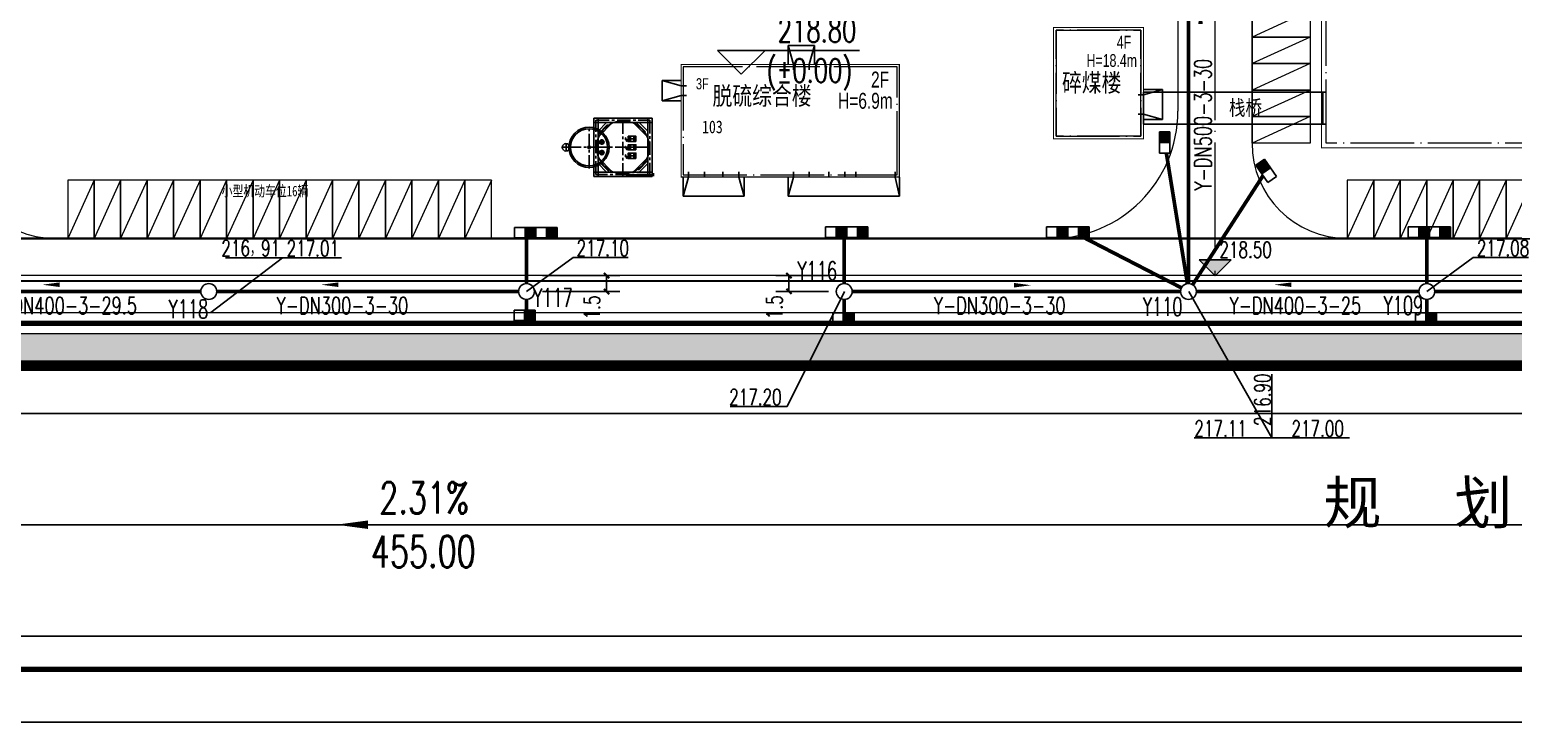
# Model space of a CAD drawing. Header units: metres. Extents: x 497246 to 997717, y 2998582 to 5998198.
# Drawn here: x 500289.7 to 500429.8, y 2998867.7 to 2998933 of the extents above; entities that cross this region are included whole.
import ezdxf
from ezdxf.enums import TextEntityAlignment as Align

# ---------------------------------------------------------------- set-up
doc = ezdxf.new("R2010")
doc.units = ezdxf.units.M
doc.header["$LTSCALE"] = 1000
for name, pattern in [('ACAD_ISO05W100', [34, 24, -3, 0.5, -3, 0.5, -3]), ('CENTER', [2, 1.25, -0.25, 0.25, -0.25]), ('DASH', [0.35, 0.25, -0.1]), ('DASHDOT', [1, 0.5, -0.25, 0, -0.25]), ('DASHED', [19.05, 12.7, -6.35]), ('DOTE', [2.42, 2, -0.2, 0.02, -0.2]), ('PHANTOM2', [31.75, 15.875, -3.175, 3.175, -3.175, 3.175, -3.175])]:
    doc.linetypes.add(name, pattern=pattern)
doc.layers.get('0').update_dxf_attribs({"linetype": 'CONTINUOUS'})
doc.layers.get('Defpoints').update_dxf_attribs({"linetype": 'CONTINUOUS'})
for name, color, linetype in [('00-路名', 210, 'CONTINUOUS'), ('4虚线层', 6, 'DASHED'), ('AXIS_TEXT', 7, 'CONTINUOUS'), ('DIM_ELEV', 3, 'CONTINUOUS'), ('DIM_SYMB', 3, 'CONTINUOUS'), ('PIPE-雨水', 4, 'CONTINUOUS'), ('PUB_TEXT', 7, 'CONTINUOUS'), ('RD-中线', 1, 'DASHDOT'), ('RD-侧石线', 5, 'CONTINUOUS'), ('RD-红线', 7, 'CONTINUOUS'), ('TEXT_雨水', 7, 'CONTINUOUS'), ('TWT_DIM', 3, 'CONTINUOUS'), ('TWT_雨水口', 4, 'CONTINUOUS'), ('WELL_雨水', 4, 'CONTINUOUS'), ('z_图框', 7, 'CONTINUOUS'), ('围墙', 6, 'FENCELINE2'), ('图例层', 7, 'CONTINUOUS'), ('建筑', 7, 'CONTINUOUS'), ('建筑标高', 7, 'CONTINUOUS'), ('建筑门坡散水', 9, 'CONTINUOUS'), ('挡墙护坡', 5, 'CONTINUOUS'), ('文字', 255, 'CONTINUOUS'), ('用地边界', 7, 'CONTINUOUS'), ('红线', 1, 'PHANTOM2'), ('雨水标注', 100, 'CONTINUOUS')]:
    doc.layers.add(name, color=color, linetype=linetype)
for name, color, linetype, lineweight in [('1_RO_规划停车位', 35, 'CONTINUOUS', 13), ('1轮廓实线层', 4, 'CONTINUOUS', 18), ('3中心线层', 7, 'CENTER', 25), ('T停车位', 35, 'CONTINUOUS', 13), ('道路', 4, 'CONTINUOUS', 15), ('道路中线', 1, 'DOTE', 13)]:
    doc.layers.add(name, color=color, linetype=linetype, lineweight=lineweight)
doc.layers.add('建筑轴线', color=1, linetype='DOTE', lineweight=15, plot=False)
doc.styles.add('-黑体', font='simhei.ttf', dxfattribs={"width": 0.8})
doc.styles.add('_TCH_AXIS', font='COMPLEX', dxfattribs={"bigfont": 'GBCBIG'})
doc.styles.add('_TCH_DIM', font='SIMPLEX', dxfattribs={"bigfont": 'GBCBIG'})
doc.styles.add('_TCH_DIM_T3', font='SIMPLEX', dxfattribs={"width": 0.705882, "bigfont": 'GBCBIG'})
doc.styles.add('_TWT_WELL', font='SIMPLEX', dxfattribs={"width": 0.8, "height": 3.5, "bigfont": 'HZTXT'})
doc.styles.add('DIMHT', font='simhei.ttf', dxfattribs={"width": 0.8})
doc.styles.add('HZTXT', font='txt', dxfattribs={"width": 0.7, "bigfont": 'HZTXT'})
doc.styles.add('TG_LINETYPE', font='SIMPLEX', dxfattribs={"width": 0.8, "height": 3, "bigfont": 'HZTXT'})
doc.styles.add('亨利项目总图布置_2022_8_8_t3--03$0$亨利项目总图布置_2022_8_8_t3--02$0$CEC', font='ARIALN.TTF')
doc.styles.add('正等线体', font='simhei.ttf')
doc.linetypes.add('FENCELINE2', pattern='A,6.35,-2.54,[132,ltypeshp.shx,S=2.54,R=0,X=-2.54,Y=0],-2.54,25.4', length=36.83)
doc.linetypes.add('TG_W', pattern='A,2,-0.3,["W",TG_LINETYPE,S=0.1,R=0,X=-0.23,Y=-0.15],0', length=2.3)
doc.linetypes.add('TG_Y', pattern='A,2,-0.3,["Y",TG_LINETYPE,S=0.1,R=0,X=-0.23,Y=-0.15],0', length=2.3)
doc.dimstyles.new('_TWT_ARCH&&1', dxfattribs={"dimtxt": 1.4875, "dimasz": 0.5, "dimexe": 1.25, "dimexo": 1.5, "dimgap": 0.63125, "dimtad": 1, "dimdec": 1, "dimzin": 0, "dimdsep": 46, "dimtxsty": '_TCH_DIM_T3', "dimblk": 'ARCHTICK', "dimcen": 0.09, "dimclrt": 7, "dimazin": 2, "dimtfac": 1, "dimtdec": 1, "dimtix": 1, "dimtmove": 2, "dimatfit": 3, "dimfxl": 1, "dimtolj": 1, "dimtzin": 0, "dimarcsym": 0})

# ---------------------------------------------------------------- blocks, each defined once
blk = doc.blocks.new('chewei')
at = {"layer": '1_RO_规划停车位'}
blk.add_line((152.98, -11.01), (155.48, -16.51), dxfattribs=at)
blk.add_lwpolyline([(152.98, -11.01), (155.48, -11.01), (155.48, -16.51), (152.98, -16.51)], close=True, dxfattribs=at)
blk = doc.blocks.new('zw$4E14')
for points in [[(3907, 2235), (3727, 2235), (3727, 2185), (3880, 2185)], [(3907, 1745), (3727, 1745), (3727, 1795), (3880, 1795)]]:
    blk.add_lwpolyline(points)
at = {"ltscale": 1.249429}
blk.add_lwpolyline([(3907, 2235), (3880, 2235), (3880, 1745), (3907, 1745, 0.4142136), (3912, 1751), (3912, 2230, 0.4142136)], format="xyb", close=True, dxfattribs=at)
at = {"color": 3}
blk.add_lwpolyline([(3920, 2240, 0.1944694), (3924, 2242, -2.3569779), (3924, 1738, 0.1944694), (3920, 1740), (3892, 1740), (3892, 1737), (3920, 1737, -0.1944694), (3922, 1736, 2.3569779), (3922, 2244, -0.1944694), (3920, 2243), (3892, 2243), (3892, 2240)], format="xyb", close=True, dxfattribs=at)
at = {"color": 251}
blk.add_circle((1990, 1990), 1900, dxfattribs=at)
for radius in [1750, 125]:
    blk.add_circle((1990, 1990), radius)
at = {"layer": '1轮廓实线层'}
for points in [[(3912, 2230), (3912, 2192, 0.4142136), (3914, 2190), (3918, 2190), (3918, 2240), (3848, 2240), (3848, 2237, 0.0469075), (3869, 2235), (3907, 2235, -0.4142136)], [(3912, 1751), (3912, 1788, -0.4142136), (3914, 1790), (3918, 1790), (3918, 1740), (3848, 1740), (3848, 1743, -0.0469075), (3869, 1745), (3907, 1745, 0.4142136)]]:
    blk.add_lwpolyline(points, format="xyb", close=True, dxfattribs=at)
for centre, radius in [((790, 2490), 222), ((790, 1490), 222), ((597, 2542), 11), ((597, 2438), 11), ((597, 1542), 11), ((597, 1438), 11), ((790, 2490), 164), ((790, 1490), 164), ((649, 2631), 11), ((649, 2349), 11), ((649, 1631), 11), ((738, 2683), 11), ((738, 2297), 11), ((738, 1683), 11), ((842, 2683), 11), ((842, 2297), 11), ((842, 1683), 11), ((931, 2631), 11), ((931, 2349), 11), ((931, 1631), 11), ((983, 2542), 11), ((983, 2438), 11), ((983, 1542), 11), ((983, 1438), 11), ((649, 1349), 11), ((738, 1297), 11), ((842, 1297), 11), ((931, 1349), 11)]:
    blk.add_circle(centre, radius, dxfattribs=at)
at = {"layer": '3中心线层'}
for p, q in [((1990, 3980), (1990, 0)), ((3980, 1990), (0, 1990))]:
    blk.add_line(p, q, dxfattribs=at)
at = {"layer": '3中心线层', "ltscale": 1.249429}
for p, q in [((1012, 2490), (568, 2490)), ((1012, 1490), (568, 1490)), ((790, 2268), (790, 2712)), ((790, 1712), (790, 1268)), ((3896, 2235), (3896, 1745)), ((3896, 1990), (4520, 1990)), ((4167, 2343), (4167, 1637))]:
    blk.add_line(p, q, dxfattribs=at)
at = {"layer": '3中心线层'}
for centre in [(790, 2490), (790, 1490)]:
    blk.add_circle(centre, 200, dxfattribs=at)
at = {"layer": '4虚线层'}
for p, q in [((3727, 2230), (3880, 2230)), ((3727, 1750), (3880, 1750))]:
    blk.add_line(p, q, dxfattribs=at)
blk = doc.blocks.new('*U215')
at = {"layer": '1轮廓实线层'}
for centre, radius in [((0, 0), 75), ((0, 0), 23), ((55, 0), 9)]:
    blk.add_circle(centre, radius, dxfattribs=at)
at = {"layer": '3中心线层'}
for p, q in [((-75, 0), (75, 0)), ((0, 75), (0, -75)), ((0, 0), (70, 27))]:
    blk.add_line(p, q, dxfattribs=at)
blk.add_circle((0, 0), 55, dxfattribs=at)
blk = doc.blocks.new('石灰浆液泵')
for p, q in [((132795, -153210), (132815, -153134)), ((132795, -153610), (132815, -153534)), ((132815, -153134), (132895, -153110)), ((132815, -153534), (132895, -153510)), ((133087, -153954), (132922, -153954)), ((132922, -153954), (132922, -153972)), ((132922, -153972), (133087, -153972)), ((132955, -153974), (132955, -153972)), ((132955, -153974), (133054, -153974)), ((133054, -153974), (133054, -153972)), ((133087, -153972), (133087, -153954)), ((133115, -153210), (133135, -153134)), ((133115, -153610), (133135, -153534)), ((133135, -153134), (133215, -153110)), ((133135, -153534), (133215, -153510))]:
    blk.add_line(p, q)
for points in [[(132755, -153000), (133255, -153000), (133255, -153720), (132755, -153720)], [(132795, -153110), (132895, -153110), (132895, -153210), (132795, -153210)], [(132795, -153510), (132895, -153510), (132895, -153610), (132795, -153610)], [(133215, -153110), (133115, -153110), (133115, -153210), (133215, -153210)], [(133215, -153510), (133115, -153510), (133115, -153610), (133215, -153610)]]:
    blk.add_lwpolyline(points, close=True)
at = {"layer": '3中心线层'}
for p, q in [((132755, -153160), (133255, -153160)), ((132755, -153560), (133255, -153560)), ((132844, -153242), (132844, -153078)), ((132844, -153642), (132844, -153478)), ((132942, -153979), (132942, -153949)), ((133005, -153756), (133005, -152968)), ((133005, -153979), (133005, -153949)), ((133067, -153979), (133067, -153949)), ((133164, -153242), (133164, -153078)), ((133164, -153642), (133164, -153478))]:
    blk.add_line(p, q, dxfattribs=at)
blk.add_blockref('*U215', (132839, -153840))
blk = doc.blocks.new('zw$7C03')
at = {"color": 251}
for points in [[(1014, 6210), (6514, 6210), (6514, 710), (1014, 710)], [(1014, 6210), (1414, 6210), (1414, 5810), (1014, 5810)], [(1414, 5810), (6114, 5810), (6114, 1110), (1414, 1110)], [(6514, 6210), (6114, 6210), (6114, 5810), (6514, 5810)], [(1014, 710), (1414, 710), (1414, 1110), (1014, 1110)], [(6514, 710), (6114, 710), (6114, 1110), (6514, 1110)]]:
    blk.add_lwpolyline(points, close=True, dxfattribs=at)
for points in [[(1414, 4999), (2225, 5810)], [(1414, 4433), (2791, 5810)], [(4738, 5810), (6114, 4433)], [(5304, 5810), (6114, 4999)], [(2791, 1110), (1414, 2487)], [(2225, 1110), (1414, 1921)], [(6114, 2487), (4738, 1110)], [(6114, 1921), (5304, 1110)]]:
    blk.add_lwpolyline(points, dxfattribs=at)
blk.add_circle((3764, 3460), 2500)
at = {"layer": '3中心线层'}
for p, q in [((3764, 6200), (3764, 720)), ((6504, 3460), (1024, 3460))]:
    blk.add_line(p, q, dxfattribs=at)
blk.add_lwpolyline([(1214, 6010), (6314, 6010), (6314, 910), (1214, 910)], close=True, dxfattribs=at)
for points in [[(1414, 4716), (2508, 5810)], [(5021, 5810), (6114, 4716)], [(2508, 1110), (1414, 2204)], [(6114, 2204), (5021, 1110)]]:
    blk.add_lwpolyline(points, dxfattribs=at)
at = {"xscale": -1}
for p, rotation in [((-150459, 137265), 89.99999999999994), ((-150459, 136465), 89.99999999999993), ((-150459, 135665), 89.99999999999993)]:
    blk.add_blockref('石灰浆液泵', p, dxfattribs=dict(at, rotation=rotation))
blk.add_blockref('zw$4E14', (4974, 1470))
blk = doc.blocks.new('_ArchTick')
at = {"color": 0, "linetype": 'ByBlock', "const_width": 0.4}
blk.add_lwpolyline([(-0.5, -0.5), (0.5, 0.5)], dxfattribs=at)
blk = doc.blocks.new('*D304')
at = {"layer": 'Defpoints', "color": 0, "transparency": 16777216}
for p in [(500361.42, 2998909.83), (500366.65, 2998909.83), (500366.65, 2998908.34)]:
    blk.add_point(p, dxfattribs=at)
at = {"layer": 'TWT_DIM', "color": 0, "lineweight": -2, "transparency": 16777216}
for p, q in [((500365.15, 2998909.83), (500360.17, 2998909.83)), ((500361.42, 2998908.34), (500361.42, 2998909.83)), ((500365.15, 2998908.34), (500360.17, 2998908.34))]:
    blk.add_line(p, q, dxfattribs=at)
at = {"layer": 'TWT_DIM', "color": 0, "lineweight": -2, "transparency": 16777216, "xscale": 0.5, "yscale": 0.5, "zscale": 0.5}
for p, rotation in [((500361.42, 2998909.83), 90), ((500361.42, 2998908.34), 270)]:
    blk.add_blockref('_ArchTick', p, dxfattribs=dict(at, rotation=rotation))
at = {"layer": 'TWT_DIM', "color": 7, "transparency": 16777216, "insert": (500360.05, 2998906.84), "char_height": 1.488, "attachment_point": 5, "rotation": 90, "style": '_TCH_DIM_T3'}
blk.add_mtext('\\A1;1.5', dxfattribs=at)
blk = doc.blocks.new('*D305')
at = {"layer": 'Defpoints', "color": 0, "transparency": 16777216}
for p in [(500336.64, 2998909.83), (500344.2, 2998909.83), (500336.64, 2998908.33)]:
    blk.add_point(p, dxfattribs=at)
at = {"layer": 'TWT_DIM', "color": 0, "lineweight": -2, "transparency": 16777216}
for p, q in [((500338.14, 2998909.83), (500345.45, 2998909.83)), ((500344.2, 2998908.33), (500344.2, 2998909.83)), ((500338.14, 2998908.33), (500345.45, 2998908.33))]:
    blk.add_line(p, q, dxfattribs=at)
at = {"layer": 'TWT_DIM', "color": 0, "lineweight": -2, "transparency": 16777216, "xscale": 0.5, "yscale": 0.5, "zscale": 0.5}
for p, rotation in [((500344.2, 2998909.83), 90), ((500344.2, 2998908.33), 270)]:
    blk.add_blockref('_ArchTick', p, dxfattribs=dict(at, rotation=rotation))
at = {"layer": 'TWT_DIM', "color": 7, "transparency": 16777216, "insert": (500342.82, 2998906.83), "char_height": 1.488, "attachment_point": 5, "rotation": 90, "style": '_TCH_DIM_T3'}
blk.add_mtext('\\A1;1.5', dxfattribs=at)
blk = doc.blocks.new('$TwtSys$00000187')
blk.add_circle((0, 0), 0.5)
blk = doc.blocks.new('$TwtSys$00000424')
for p, q in [((-500, 250), (500, 250)), ((-500, -250), (-500, 250)), ((0, -250), (0, 250)), ((500, 250), (500, -250)), ((500, -250), (-500, -250))]:
    blk.add_line(p, q)
blk.add_solid([(0, 250), (500, 250), (0, -250), (500, -250)])
blk = doc.blocks.new('$TwtSys$00000425')
for p, q in [((-1000, -250), (-1000, 250)), ((-1000, 250), (0, 250)), ((-500, -250), (-500, 250)), ((0, 250), (1000, 250)), ((0, 250), (0, -250)), ((0, -250), (0, 250)), ((500, -250), (500, 250)), ((1000, 250), (1000, -250)), ((0, -250), (-1000, -250)), ((1000, -250), (0, -250))]:
    blk.add_line(p, q)
for points in [[(-500, 250), (0, 250), (-500, -250), (0, -250)], [(500, 250), (1000, 250), (500, -250), (1000, -250)]]:
    blk.add_solid(points)

msp = doc.modelspace()

# ---------------------------------------------------------------- hatches: boundary and pattern name
at = {"layer": 'DIM_ELEV'}
msp.add_hatch(color=0, dxfattribs=at).paths.add_polyline_path([(500401.66, 2998909.81), (500400.16, 2998911.31), (500403.16, 2998911.31)])
at = {"layer": '挡墙护坡', "linetype": 'Continuous'}
h = msp.add_hatch(dxfattribs=at)
h.set_pattern_fill('ANSI33', color=256, style=0)
h.set_pattern_definition([(45, (1726.0034, 0), (-2.2450640303, 2.2450640303), []), (45, (1728.2485, 0), (-2.2450640303, 2.2450640303), [1.5875, -0.79375])])
edge = h.paths.add_edge_path()
edge.add_line((500516.24, 2998901.33), (500516.24, 2998904.33))
edge.add_line((500516.24, 2998904.33), (500265.63, 2998904.33))
edge.add_line((500265.63, 2998904.33), (500240.63, 2998907.83))
edge.add_line((500240.63, 2998907.83), (500173.48, 2998907.83))
edge.add_line((500173.48, 2998907.83), (500171.83, 2998907.91))
edge.add_line((500171.83, 2998907.91), (500170.81, 2998908.03))
edge.add_arc((500173.41, 2998924.83), 17, 179.9914, 261.1919, ccw=False)
edge.add_line((500156.41, 2998924.84), (500156.33, 2998970.52))
edge.add_line((500156.33, 2998970.52), (500152.78, 2998995.51))
edge.add_line((500152.78, 2998995.51), (500152.68, 2999056.41))
edge.add_line((500152.68, 2999056.41), (500149.68, 2999056.41))
edge.add_line((500149.68, 2999056.41), (500149.78, 2998995.3))
edge.add_line((500149.78, 2998995.3), (500153.33, 2998970.3))
edge.add_line((500153.33, 2998970.3), (500153.41, 2998924.83))
edge.add_arc((500173.41, 2998924.83), 20, 180.0001, 261.3369)
edge.add_line((500170.4, 2998905.06), (500171.58, 2998904.92))
edge.add_line((500171.58, 2998904.92), (500173.41, 2998904.83))
edge.add_line((500173.41, 2998904.83), (500240.42, 2998904.83))
edge.add_line((500240.42, 2998904.83), (500265.42, 2998901.33))
edge.add_line((500265.42, 2998901.33), (500516.24, 2998901.33))

# ---------------------------------------------------------------- linework, layer by layer
at = {"color": 6}
for p, q in [((500394.89, 2998927.12), (500412.14, 2998927.12)), ((500394.89, 2998924.12), (500412.14, 2998924.12))]:
    msp.add_line(p, q, dxfattribs=at)
at = {"color": 2}
msp.add_lwpolyline([(500394.89, 2998927.12), (500411.81, 2998927.12), (500411.81, 2998924.12), (500394.89, 2998924.12)], close=True, dxfattribs=at)
at = {"layer": 'DIM_ELEV', "color": 0}
for p, q in [((500401.66, 2998909.81), (500400.16, 2998911.31)), ((500400.16, 2998911.31), (500403.16, 2998911.31)), ((500401.66, 2998909.81), (500403.16, 2998911.31))]:
    msp.add_line(p, q, dxfattribs=at)
at = {"layer": 'DIM_SYMB', "linetype": 'Continuous'}
msp.add_lwpolyline([(500335.61, 2998886.33, 0, 0, 0), (500318.67, 2998886.33, 0, 0.8, 0), (500321.67, 2998886.33, 0, 0, 0)], format="xyseb", dxfattribs=at)
at = {"layer": 'PIPE-雨水', "color": 0, "linetype": 'TG_Y', "ltscale": 0.005, "const_width": 0.35}
for points in [[(500399.14, 2998909.08), (500399.14, 2998937.58)], [(500336.64, 2998909.08), (500336.64, 2998913.33)], [(500277.89, 2998908.33), (500305.89, 2998908.33)], [(500307.39, 2998908.33), (500335.89, 2998908.33)], [(500336.64, 2998906.58), (500336.64, 2998907.58)], [(500367.39, 2998908.33), (500398.39, 2998908.33)], [(500399.89, 2998908.33), (500420.89, 2998908.33)], [(500422.39, 2998908.33), (500448.89, 2998908.33)]]:
    msp.add_lwpolyline(points, dxfattribs=at)
at = {"layer": 'PIPE-雨水', "color": 70, "linetype": 'ByBlock'}
for points in [[(500400.28, 2998930.69, 0, 0, 0), (500400.28, 2998935.17, 0, 0.432, 0), (500400.28, 2998933.55, 0, 0, 0)], [(500295.41, 2998908.97, 0, 0, 0), (500290.93, 2998908.97, 0, 0.432, 0), (500292.55, 2998908.97, 0, 0, 0)], [(500321.73, 2998908.97, 0, 0, 0), (500317.25, 2998908.97, 0, 0.432, 0), (500318.87, 2998908.97, 0, 0, 0)], [(500379.79, 2998908.92, 0, 0, 0), (500384.28, 2998908.92, 0, 0.432, 0), (500382.66, 2998908.92, 0, 0, 0)], [(500411.71, 2998908.97, 0, 0, 0), (500407.23, 2998908.97, 0, 0.432, 0), (500408.85, 2998908.97, 0, 0, 0)]]:
    msp.add_lwpolyline(points, format="xyseb", dxfattribs=at)
at = {"layer": 'PIPE-雨水', "color": 0, "linetype": 'TG_Y', "ltscale": 0.0025, "const_width": 0.35}
for points in [[(500397.05, 2998921.39), (500399.04, 2998909.08)], [(500406.18, 2998919.26), (500399.53, 2998908.97)], [(500398.47, 2998908.68), (500388.75, 2998913.68)]]:
    msp.add_lwpolyline(points, dxfattribs=at)
at = {"layer": 'PIPE-雨水', "color": 0, "linetype": 'TG_W', "ltscale": 2.5, "const_width": 0.35}
for points in [[(500366.64, 2998909.08), (500366.64, 2998914.42)], [(500421.64, 2998909.08), (500421.64, 2998914.42)], [(500366.64, 2998905.33), (500366.64, 2998907.58)], [(500421.64, 2998905.33), (500421.64, 2998907.58)]]:
    msp.add_lwpolyline(points, dxfattribs=at)
at = {"layer": 'RD-中线', "color": 6, "linetype": 'DASHDOT', "ltscale": 80}
msp.add_line((500085.3, 2998886.33), (500600.85, 2998886.33), dxfattribs=at)
msp.add_line((500085.3, 2998886.33), (500600.85, 2998886.33), dxfattribs=at)
at = {"layer": 'RD-侧石线', "color": 5, "ltscale": 0.1}
msp.add_line((500622.52, 2998896.83), (500265.42, 2998896.83), dxfattribs=at)
msp.add_lwpolyline([(500622.52, 2998875.83), (500245.54, 2998875.83), (500220.55, 2998872.33), (500170.54, 2998872.33)], dxfattribs=at)
at = {"layer": 'RD-红线', "ltscale": 0.1}
msp.add_lwpolyline([(500587.08, 2998901.33), (500265.42, 2998901.33), (500240.42, 2998904.83), (500173.41, 2998904.83), (500171.58, 2998904.92), (500170.4, 2998905.06)], dxfattribs=at)
at = {"layer": 'z_图框'}
msp.add_lwpolyline([(500072.8, 2998867.69), (500667.3, 2998867.69), (500667.3, 2999288.19), (500072.8, 2999288.19)], close=True, dxfattribs=at)
at = {"layer": 'z_图框', "const_width": 0.5}
msp.add_lwpolyline([(500085.3, 2998872.69), (500662.3, 2998872.69), (500662.3, 2999283.19), (500085.3, 2999283.19)], close=True, dxfattribs=at)
at = {"layer": '围墙', "ltscale": 0.3, "const_width": 0.5, "flags": 128}
msp.add_lwpolyline([(500517.24, 2998905.33), (500265.7, 2998905.33), (500240.7, 2998908.83), (500173.5, 2998908.83), (500171.92, 2998908.91), (500170.94, 2998909.02, -0.369647), (500157.41, 2998924.84), (500157.33, 2998970.59), (500153.78, 2998995.58), (500153.67, 2999057.41)], format="xyb", dxfattribs=at)
at = {"layer": '图例层', "color": 11, "linetype": 'DASH', "ltscale": 20, "const_width": 0.2, "flags": 128}
msp.add_lwpolyline([(500575.39, 2998913.33), (500266.25, 2998913.33), (500241.25, 2998916.83), (500174.79, 2998916.83)], dxfattribs=at)
at = {"layer": '图例层', "color": 1, "linetype": 'DASHED', "ltscale": 0.5, "const_width": 0.2}
msp.add_lwpolyline([(500578.68, 2998909.33), (500265.98, 2998909.33), (500240.98, 2998912.83), (500174.27, 2998912.83)], dxfattribs=at)
at = {"layer": '建筑', "linetype": 'Continuous', "const_width": 0.1}
for points in [[(500559.59, 2998921.88), (500411.69, 2998921.88), (500411.69, 2999052.78), (500559.59, 2999052.78)], [(500386.39, 2998933.22), (500386.39, 2998922.72), (500394.89, 2998922.72), (500394.89, 2998933.22)], [(500351.24, 2998919.13), (500371.84, 2998919.13), (500371.84, 2998929.73), (500351.24, 2998929.73)]]:
    msp.add_lwpolyline(points, close=True, dxfattribs=at)
at = {"layer": '建筑标高'}
for p, q in [((500356.92, 2998928.82), (500354.67, 2998931.07)), ((500354.67, 2998931.07), (500368.08, 2998931.07)), ((500356.92, 2998928.82), (500359.17, 2998931.07))]:
    msp.add_line(p, q, dxfattribs=at)
at = {"layer": '建筑轴线', "ltscale": 0.003}
for points in [[(500412.14, 2999052.33), (500559.14, 2999052.33), (500559.14, 2998922.33), (500412.14, 2998922.33)], [(500394.64, 2998932.97), (500394.64, 2998922.97), (500386.64, 2998922.97), (500386.64, 2998932.97)], [(500386.64, 2998932.97), (500386.64, 2998922.97), (500394.64, 2998922.97), (500394.64, 2998932.97)], [(500351.44, 2998919.33), (500371.64, 2998919.33), (500371.64, 2998929.53), (500351.44, 2998929.53)], [(500351.44, 2998919.33), (500371.64, 2998919.33), (500371.64, 2998929.53), (500351.44, 2998929.53)]]:
    msp.add_lwpolyline(points, close=True, dxfattribs=at)
at = {"layer": '建筑门坡散水', "linetype": 'Continuous'}
for p, q in [((500361.84, 2998929.73), (500361.34, 2998931.53)), ((500361.34, 2998931.53), (500361.34, 2998929.73)), ((500361.34, 2998931.53), (500363.84, 2998931.53)), ((500363.34, 2998929.73), (500363.84, 2998931.53)), ((500363.84, 2998931.53), (500363.84, 2998929.73)), ((500361.84, 2998929.23), (500361.84, 2998929.73)), ((500363.34, 2998929.23), (500363.34, 2998929.73)), ((500351.24, 2998927.73), (500349.44, 2998928.23)), ((500349.44, 2998928.23), (500351.24, 2998928.23)), ((500349.44, 2998928.23), (500349.44, 2998926.33)), ((500351.24, 2998927.73), (500351.74, 2998927.73)), ((500394.89, 2998926.87), (500396.69, 2998927.37)), ((500396.69, 2998927.37), (500394.89, 2998927.37)), ((500396.69, 2998927.37), (500396.69, 2998924.57)), ((500351.24, 2998926.83), (500349.44, 2998926.33)), ((500349.44, 2998926.33), (500351.24, 2998926.33)), ((500351.24, 2998926.83), (500351.74, 2998926.83)), ((500394.39, 2998926.87), (500394.89, 2998926.87)), ((500394.39, 2998925.07), (500394.89, 2998925.07)), ((500394.89, 2998925.07), (500396.69, 2998924.57)), ((500396.69, 2998924.57), (500394.89, 2998924.57)), ((500351.94, 2998919.13), (500351.44, 2998917.33)), ((500351.44, 2998917.33), (500351.44, 2998919.13)), ((500351.94, 2998919.13), (500351.94, 2998919.63)), ((500353.44, 2998919.13), (500353.44, 2998919.63)), ((500355.19, 2998919.13), (500355.19, 2998919.63)), ((500356.69, 2998919.13), (500356.69, 2998919.63)), ((500356.69, 2998919.13), (500357.19, 2998917.33)), ((500357.19, 2998917.33), (500357.19, 2998919.13)), ((500361.84, 2998919.13), (500361.34, 2998917.33)), ((500361.34, 2998917.33), (500361.34, 2998919.13)), ((500361.84, 2998919.13), (500361.84, 2998919.63)), ((500363.34, 2998919.13), (500363.34, 2998919.63)), ((500365.19, 2998919.13), (500365.19, 2998919.63)), ((500366.69, 2998919.13), (500366.69, 2998919.63)), ((500367.74, 2998919.13), (500367.74, 2998919.63)), ((500371.44, 2998919.13), (500371.44, 2998919.63)), ((500371.44, 2998919.13), (500371.84, 2998917.33)), ((500371.84, 2998917.33), (500371.84, 2998919.13)), ((500351.44, 2998917.33), (500357.19, 2998917.33)), ((500361.34, 2998917.33), (500371.84, 2998917.33))]:
    msp.add_line(p, q, dxfattribs=at)
at = {"layer": '挡墙护坡', "lineweight": 0, "ltscale": 0.2}
msp.add_lwpolyline([(500516.24, 2998901.33), (500516.24, 2998904.33), (500265.63, 2998904.33), (500240.63, 2998907.83), (500173.48, 2998907.83), (500171.83, 2998907.91), (500170.81, 2998908.03, -0.369914), (500156.41, 2998924.84), (500156.33, 2998970.52), (500152.78, 2998995.51), (500152.68, 2999056.41), (500149.68, 2999056.41), (500149.78, 2998995.3), (500153.33, 2998970.3), (500153.41, 2998924.83, 0.37059), (500170.4, 2998905.06), (500171.58, 2998904.92), (500173.41, 2998904.83), (500240.42, 2998904.83), (500265.42, 2998901.33)], format="xyb", close=True, dxfattribs=at)
at = {"layer": '用地边界', "color": 0}
msp.add_lwpolyline([(500662.3, 2999254.33), (500166.89, 2999254.33, 0.414214), (500146.89, 2999234.33), (500146.94, 2999232.92, -0.017235), (500149.49, 2999162.67), (500149.78, 2998995.3), (500153.33, 2998970.3), (500153.41, 2998924.83, 0.37059), (500170.4, 2998905.06), (500171.58, 2998904.92), (500173.41, 2998904.83), (500240.42, 2998904.83), (500265.42, 2998901.33), (500622.52, 2998901.33)], format="xyb", dxfattribs=at)
at = {"layer": '红线', "color": 1, "linetype": 'ACAD_ISO05W100', "flags": 128}
for const_width in [1, 1, 1, 1, 0.7, 0.7, 0.7, 0.7]:
    msp.add_lwpolyline([(500559.45, 2999254.33), (500566.15, 2999158.94), (500571.75, 2999129.26), (500579.16, 2999023.72), (500577.77, 2998993.55), (500584.25, 2998901.33), (500265.42, 2998901.33), (500240.42, 2998904.83), (500173.41, 2998904.83), (500171.58, 2998904.92), (500170.4, 2998905.06, -0.37059), (500153.41, 2998924.83), (500153.33, 2998970.3), (500149.78, 2998995.3), (500149.49, 2999162.67, 0.017235), (500146.94, 2999232.92), (500146.89, 2999234.33, -0.414214), (500166.89, 2999254.33), (500559.45, 2999254.33)], format="xyb", close=True, dxfattribs=dict(at, const_width=const_width))
at = {"layer": '道路', "linetype": 'ByBlock', "ltscale": 0.2}
for p, q in [((500398.14, 2998983.03), (500398.14, 2998925.33)), ((500405.14, 2998981.23), (500405.14, 2998922.33))]:
    msp.add_line(p, q, dxfattribs=at)
at = {"layer": '道路', "ltscale": 20}
for p, q in [((500386.14, 2998913.33), (500292.14, 2998913.33)), ((500386.14, 2998913.33), (500292.14, 2998913.33)), ((500553.64, 2998913.33), (500414.14, 2998913.33)), ((500553.64, 2998913.33), (500414.14, 2998913.33)), ((500569.64, 2998906.33), (500265.77, 2998906.33))]:
    msp.add_line(p, q, dxfattribs=at)
at = {"layer": '道路', "ltscale": 0.2}
for centre, radius, start, end in [((500386.14, 2998925.33), 12, 270, 0), ((500414.14, 2998922.33), 9, 180, 270)]:
    msp.add_arc(centre, radius, start, end, dxfattribs=at)
at = {"layer": '道路', "ltscale": 20}
msp.add_arc((500292.14, 2998922.33), 9, 180, 270, dxfattribs=at)
at = {"layer": '道路中线', "ltscale": 0.005}
for p, q in [((500401.64, 2999067.58), (500401.64, 2998909.83)), ((500566.14, 2998909.83), (500279.64, 2998909.83))]:
    msp.add_line(p, q, dxfattribs=at)
at = {"layer": '道路中线', "ltscale": 5}
msp.add_line((500566.14, 2998909.83), (500279.64, 2998909.83), dxfattribs=at)
at = {"layer": '雨水标注', "color": 70}
for p, q in [((500341.03, 2998911.54), (500336.64, 2998908.33)), ((500346.25, 2998911.54), (500341.03, 2998911.54)), ((500426.03, 2998911.54), (500421.64, 2998908.33)), ((500431.25, 2998911.54), (500426.03, 2998911.54)), ((500313.6, 2998911.52), (500306.85, 2998906.35)), ((500313.6, 2998911.52), (500308.22, 2998911.52)), ((500319.17, 2998911.52), (500313.6, 2998911.52)), ((500361.25, 2998897.48), (500366.65, 2998908.34)), ((500407.01, 2998894.52), (500399.16, 2998908.33)), ((500407.01, 2998900.54), (500407.01, 2998894.52)), ((500361.25, 2998897.48), (500355.86, 2998897.48)), ((500407.01, 2998894.52), (500399.69, 2998894.52)), ((500414.33, 2998894.52), (500407.01, 2998894.52))]:
    msp.add_line(p, q, dxfattribs=at)

# ---------------------------------------------------------------- block references
at = {"xscale": 0.001, "yscale": 0.001, "zscale": 0.001, "rotation": 180}
msp.add_blockref('zw$7C03', (500349.51, 2998925.39), dxfattribs=at)
at = {"layer": '1_RO_规划停车位', "rotation": 269.9999998288981}
for p in [(500421.65, 2999087.81), (500421.65, 2999085.31), (500421.65, 2999082.81), (500421.65, 2999080.31), (500421.65, 2999077.81)]:
    msp.add_blockref('chewei', p, dxfattribs=at)
at = {"layer": 'TWT_雨水口', "xscale": 0.002, "yscale": 0.002, "zscale": 0.002}
for p, rotation in [((500396.89, 2998922.39), 90), ((500406.47, 2998919.72), 124.4784504566981)]:
    msp.add_blockref('$TwtSys$00000424', p, dxfattribs=dict(at, rotation=rotation))
for name, p in [('$TwtSys$00000425', (500337.52, 2998913.88)), ('$TwtSys$00000425', (500366.88, 2998913.93)), ('$TwtSys$00000425', (500387.75, 2998913.93)), ('$TwtSys$00000425', (500421.88, 2998913.93)), ('$TwtSys$00000424', (500336.46, 2998906.08)), ('$TwtSys$00000424', (500366.57, 2998905.83)), ('$TwtSys$00000424', (500421.57, 2998905.83))]:
    msp.add_blockref(name, p, dxfattribs=at)
at = {"layer": 'T停车位', "xscale": -1}
for p in [(500448.8, 2998929.84), (500451.3, 2998929.84), (500453.8, 2998929.84), (500456.3, 2998929.84), (500458.8, 2998929.84), (500461.3, 2998929.84), (500463.8, 2998929.84), (500466.3, 2998929.84), (500468.8, 2998929.84), (500471.3, 2998929.84), (500473.8, 2998929.84), (500476.3, 2998929.84), (500478.8, 2998929.84), (500481.3, 2998929.84), (500483.8, 2998929.84), (500486.3, 2998929.84), (500569.61, 2998929.84), (500572.11, 2998929.84), (500574.61, 2998929.84), (500577.11, 2998929.84), (500579.61, 2998929.84), (500582.11, 2998929.84), (500584.61, 2998929.84)]:
    msp.add_blockref('chewei', p, dxfattribs=at)
at = {"layer": 'WELL_雨水', "xscale": 1.5, "yscale": 1.5, "zscale": 1.5}
for p in [(500306.64, 2998908.33), (500336.64, 2998908.33), (500366.64, 2998908.33), (500399.14, 2998908.33), (500421.64, 2998908.33)]:
    msp.add_blockref('$TwtSys$00000187', p, dxfattribs=at)

# ---------------------------------------------------------------- texts
at = {"layer": '00-路名', "color": 0, "linetype": 'Continuous', "char_height": 4, "width": 718.7944, "attachment_point": 1, "style": '正等线体'}
for s, insert in [('规', (500411.9, 2998890.42)), ('划', (500424.25, 2998890.42))]:
    msp.add_mtext(s, dxfattribs=dict(at, insert=insert))
at = {"layer": '1_RO_规划停车位', "style": 'DIMHT', "width": 0.75}
msp.add_text('小型机动车位16辆', height=1, dxfattribs=at).set_placement((500307.86, 2998917.31, 0))
at = {"layer": 'AXIS_TEXT', "style": '_TCH_AXIS', "width": 0.555556}
msp.add_text('1', height=2.72, rotation=90, dxfattribs=at).set_placement((500348.65, 2998919.01), (500348.65, 2998919.66), align=Align.FIT)
at = {"layer": 'PIPE-雨水', "color": 70, "style": 'HZTXT', "width": 0.7}
msp.add_text('Y-DN500-3-30', height=1.6, rotation=90, dxfattribs=at).set_placement((500400.5, 2998924.06, 20.88), align=Align.MIDDLE)
for s, p in [('Y-DN400-3-29.5', (500292.93, 2998907, 20.88)), ('Y-DN300-3-30', (500319.26, 2998907, 20.88)), ('Y-DN300-3-30', (500381.32, 2998907, 20.88)), ('Y-DN400-3-25', (500409.23, 2998907, 20.88))]:
    msp.add_text(s, height=1.6, dxfattribs=at).set_placement(p, align=Align.MIDDLE)
at = {"layer": 'PUB_TEXT', "style": '_TCH_DIM', "width": 0.705882}
for s, p in [('218.80', (500360.36, 2998931.86)), ('(%%P0.00)', (500359.31, 2998928.05))]:
    msp.add_text(s, height=2.231, dxfattribs=at).set_placement(p)
at = {"layer": 'PUB_TEXT', "color": 0, "linetype": 'Continuous', "style": '-黑体', "width": 0.8}
msp.add_text('103', height=1.2, dxfattribs=at).set_placement((500353.21, 2998923.26))
at = {"layer": 'PUB_TEXT', "color": 0, "style": '_TCH_DIM', "width": 0.705882}
msp.add_text('218.50', height=1.488, dxfattribs=at).set_placement((500402.06, 2998911.52))
at = {"layer": 'PUB_TEXT', "linetype": 'Continuous', "style": '_TCH_DIM', "width": 0.705882}
for s, p in [('2.31%%%', (500322.74, 2998887.38)), ('455.00', (500321.94, 2998882.31))]:
    msp.add_text(s, height=2.975, dxfattribs=at).set_placement(p)
at = {"layer": 'TEXT_雨水', "style": '_TWT_WELL', "width": 0.64}
for s, p in [('Y116', (500362.22, 2998909.41)), ('Y118', (500302.85, 2998905.8)), ('Y117', (500337.27, 2998906.87)), ('Y110', (500394.83, 2998906.02)), ('Y109', (500417.56, 2998906.13))]:
    msp.add_text(s, height=1.75, dxfattribs=at).set_placement(p)
at = {"layer": '文字', "color": 7, "style": '亨利项目总图布置_2022_8_8_t3--03$0$亨利项目总图布置_2022_8_8_t3--02$0$CEC', "width": 0.85}
for s, height, p in [('4F', 1.2, (500392.37, 2998931.25)), ('H=18.4m', 1.2, (500389.51, 2998929.52)), ('3F', 1.05, (500352.64, 2998927.4)), ('2F', 1.5, (500369.17, 2998927.57)), ('H=6.9m', 1.5, (500366.06, 2998925.57))]:
    msp.add_text(s, height=height, dxfattribs=at).set_placement(p)
at = {"layer": '文字', "color": 0, "style": '-黑体', "width": 0.8}
for s, height, p in [('碎煤楼', 1.715, (500387.19, 2998927.17, 139.97)), ('栈桥', 1.429, (500402.96, 2998924.95))]:
    msp.add_text(s, height=height, dxfattribs=at).set_placement(p)
at = {"layer": '文字', "color": 0, "linetype": 'Continuous', "style": '-黑体', "width": 0.8}
msp.add_text('脱硫综合楼', height=1.715, dxfattribs=at).set_placement((500354.2, 2998925.93))
at = {"layer": '雨水标注', "color": 70, "style": 'HZTXT', "width": 0.7}
for s, p in [('216，91', (500310.6, 2998912.4, 20.88)), ('217.01', (500316.47, 2998912.4, 20.88)), ('217.10', (500343.84, 2998912.42, 20.88)), ('217.08', (500428.84, 2998912.42, 20.88)), ('217.20', (500358.25, 2998898.37, 20.88)), ('217.11', (500402.17, 2998895.4, 20.88)), ('217.00', (500411.34, 2998895.4, 20.88))]:
    msp.add_text(s, height=1.5, dxfattribs=at).set_placement(p, align=Align.MIDDLE)
msp.add_text('216.90', height=1.5, rotation=90, dxfattribs=at).set_placement((500406.13, 2998898.12, 20.88), align=Align.MIDDLE)

# ---------------------------------------------------------------- dimensions: what is measured, and where the dimension line sits
at = {"layer": 'TWT_DIM', "color": 3}
for base, p1, p2, picture, middle in [((500344.2, 2998909.83), (500336.64, 2998908.33), (500336.64, 2998909.83), '*D305', (500342.82, 2998906.83)), ((500361.42, 2998909.83), (500366.65, 2998908.34), (500366.65, 2998909.83), '*D304', (500360.05, 2998906.84))]:
    dim = msp.add_linear_dim(base=base, p1=p1, p2=p2, angle=90, dimstyle='_TWT_ARCH&&1', dxfattribs=at)
    dim.commit()
    dim.dimension.update_dxf_attribs({"geometry": picture, "text_midpoint": middle, "dimtype": 129})

doc.saveas('drawing.dxf')
